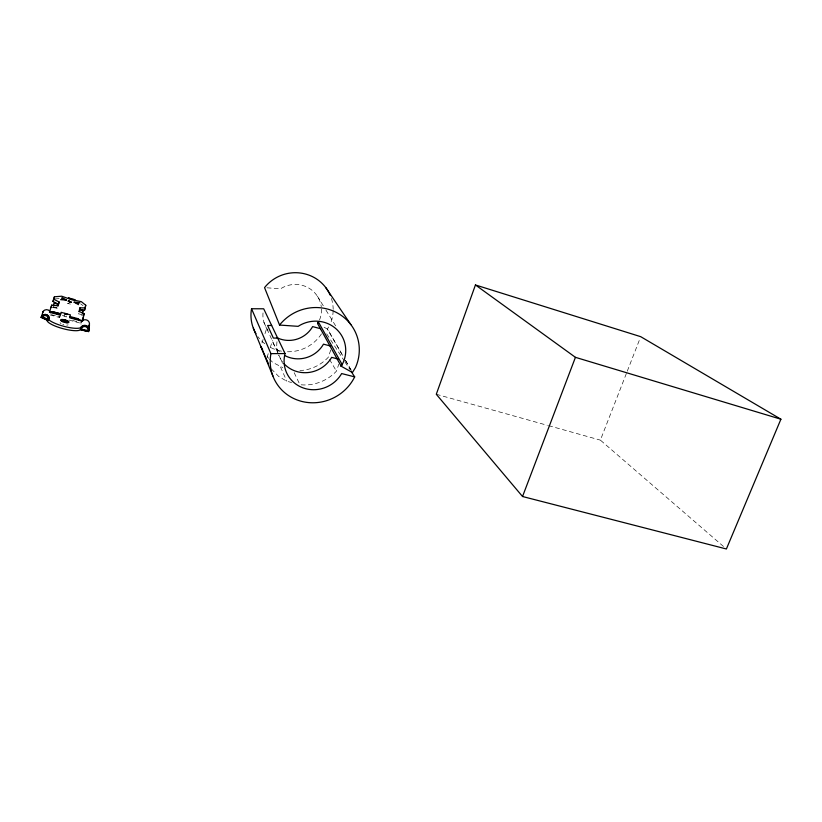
<?xml version="1.0" encoding="UTF-8"?>
<svg xmlns="http://www.w3.org/2000/svg" width="822" height="822" viewBox="0 0 822 822"><rect width="100%" height="100%" fill="white"/><g stroke="black" fill="none" stroke-linecap="round" stroke-linejoin="round"><path stroke-width="0.62" stroke-dasharray="4.11 3.08" d="M66.161 316.902L66.315 316.285M66.15 316.922L62.338 315.196M49.947 314.877L59.626 317.518L59.985 316.234M57.211 308.096L53.091 306.657M59.626 317.518L60.294 315.196M64.085 316.357L64.753 314.045M52.279 307.582L57.314 308.116L58.187 305.239M261.971 342.918L263.102 339.435M264.992 333.619L266.883 327.803M267.058 357.323L268.229 353.717M270.202 347.696L272.555 340.483M330.732 350.018L328.276 357.293C320.981 365.071 310.644 370.126 299.968 370.547M301.16 384.809C314.21 385.991 327.505 380.709 336.434 371.164L338.787 364.238M723.483 546.466L600.379 440.13L626.816 372.356M627.278 371.164L640.256 337.873M328.666 326.971L327.382 329.077L343.051 356.234M55.002 298.951L59.842 298.55M267.006 287.803L280.497 288.83A26.715 26.006 -21.1 0 1 321.279 306.729M68.771 303.369L67.568 303.38L70.569 304.119M271.25 368.852L278.74 376.507L286.827 381.223L291.605 382.528M51.344 314.662L59.78 316.963M72.829 320.529L77.741 321.864M69.007 320.066L79.57 322.943M269.544 359.152L272.74 362.43L282.799 367.619M82.2 314.775L78.491 313.757L82.436 315.545M53.009 306.945L57.314 308.127M436.287 394.272L547.329 425.303M548.562 425.642L600.379 440.13M324.104 327.218L327.711 329.262L342.928 355.885M80.679 303.893L83.012 305.609M267.15 356.686L268.743 358.33M326.714 333.886L344.192 360.755M344.901 361.824L349.792 369.355M317.374 296.187L323.293 305.784M325.913 310.058L336.424 327.125M329.53 359.43L336.434 371.164M345.559 360.581L351.189 370.352M345.466 360.324L351.179 370.301M294.173 372.664L299.968 384.799M263.934 322.306L282.614 363.355M280.508 366.982L286.827 381.223M80.905 323.714L80.977 324.238M68.051 324.762A4.12 0.966 15.2 0 1 66.726 325.111M63.839 324.618A4.12 0.966 15.2 0 1 62.811 324.31M61.085 323.58A4.12 0.966 15.2 0 1 60.098 322.604M282.347 361.721A29.643 28.328 -27.2 0 1 278.689 355.279M277.877 352.936A29.643 28.328 -27.2 0 1 277.661 338.068M268.003 330.31A26.756 25.821 -25.3 0 1 263.071 312.175M279.408 351.744A28.41 27.27 -26.4 0 1 271.887 339.774M321.474 333.886A38.624 37.267 -25.3 0 1 283.939 351.528M281.504 351.179A38.624 37.267 -25.3 0 1 269.904 347.12M264.776 343.74A38.624 37.267 -25.3 0 1 257.985 336.732M331.43 298.489A38.562 37.535 -21.1 0 1 333.177 309.329M333.167 310.562A38.562 37.535 -21.1 0 1 330.876 322.584M321.474 308.98A26.715 26.006 -21.1 0 1 319.47 320.077"/><path stroke-width="1.23" d="M80.34 329.386L88.735 331.615L89.331 324.854A4.285 4.028 4.7 0 0 86.31 319.881A4.285 4.028 4.7 0 0 81.049 322.666M89.177 330.629L89.331 324.854M81.378 330.043L80.669 329.396L88.18 331.41A4.048 3.802 4.1 0 0 86.279 325.933A4.048 3.802 4.1 0 0 80.803 328.399M86.731 331.451L82.467 330.136M48.179 320.621L41.1 317.487L41.665 316.069A4.182 3.915 8.4 0 1 49.33 318.556M42.641 312.74L43.196 311.353A4.089 3.833 8.9 0 1 50.615 312.792M82.724 319.511L83.186 317.169M80.34 310.13L84.563 310.202L85.765 305.239L81.327 301.664L71.36 299.619L61.701 296.208L54.437 296.783L52.998 301.489L58.475 304.274L59.133 301.982L53.656 299.198L52.998 301.489M79.169 311.456L84.101 313.685L82.724 320.662L69.808 317.22M84.563 310.202L85.765 305.239M82.447 313.912L83.197 310.264L79.539 309.257L79.95 307.829L85.231 307.931M78.439 319.491L78.583 318.813L69.973 316.532M79.004 311.682L79.95 307.829M49.412 312.226L60.294 315.196L61.116 312.309L70.394 314.857L69.675 317.765L82.59 321.289M51.056 307.459L51.724 305.116L57.982 305.805M53.79 299.054L54.437 296.783M58.557 303.986L54.231 303.113L58.475 304.274M60.448 314.651L49.597 311.641L51.724 305.116M52.238 311.62L60.674 313.85L52.238 311.62L52.012 312.35M64.938 313.357L64.753 314.045L66.818 314.61L67.003 313.922M82.94 311.117L83.197 310.264M83.423 315.997L84.101 313.685M57.982 305.907L59.133 301.982M53.399 305.702L54.314 302.825M41.1 317.487L43.196 311.353M475.445 284.957L436.287 394.272L522.535 496.509L726.391 548.983L780.9 419.21L640.718 336.681L475.445 284.957L575.431 357.334L780.9 419.21M522.535 496.509L575.431 357.334M89.125 325.913L89.557 324.947M330.146 295.077A38.562 37.535 -21.1 0 0 264.55 287.618L279.552 325.05L298.139 326.344A31.185 29.993 -24.6 0 1 335.736 328.533A31.185 29.993 -24.6 0 1 342.178 364.598L341.171 366.222L317.549 323.488L318.402 322.09M317.549 323.488L318.504 322.142L342.178 364.598L341.654 365.451M88.18 331.41L86.752 331.266M88.17 331.595L88.201 331.554A4.059 3.802 4.1 0 0 85.755 325.944A4.059 3.802 4.1 0 0 80.648 329.571M71.134 302.167L69.017 301.181M68.298 301.047L69.264 301.746M70.959 302.208L69.387 301.253M71 302.064L69.613 302.003M68.729 301.006L68.205 301.355L70.743 302.064M68.431 301.15L69.058 301.037M285.049 353.563L263.698 308.795L251.542 308.753L270.931 353.635L285.049 353.563A31.174 29.613 -28.3 0 0 303.308 387.974A31.174 29.613 -28.3 0 0 341.654 373.558L354.683 376.877L351.189 371.503M277.661 338.068L273.346 338.078L267.633 325.481L271.661 325.481M60.551 299.67L66.561 300.092L61.927 297.585M78.501 304.643L74.124 302.188L79.847 302.66M338.181 359.05L331.636 357.365A29.643 28.328 -27.2 0 1 283.939 363.622M330.752 346.062L323.478 344.161A28.41 27.27 -26.4 0 1 285.306 355.813M320.529 328.687L312.627 326.601A26.756 25.821 -25.3 0 1 276.624 337.513M46.967 320.005L47.049 320.025A17.447 4.12 15.2 0 0 62.832 328.625A17.447 4.12 15.2 0 0 80.731 329.149M61.568 298.715L66.561 300.092M74.124 302.188L78.758 303.472M47.101 319.943L41.521 317.097A3.843 3.596 8.4 0 1 49.001 318.535M340.688 365.944L352.443 372.52L355.453 367.629A45.005 43.289 -24.6 0 0 337.739 313.192A45.005 43.289 -24.6 0 0 279.552 325.05M325.82 287.659L350.891 324.659M268.486 363.786L260.831 346.411L262.598 349.648M253.32 328.163L272.894 376.014M80.484 328.317A4.377 4.11 4.1 0 1 85.858 325.471A4.377 4.11 4.1 0 1 88.94 330.536M61.794 321.104A3.38 0.791 15.2 0 1 64.917 320.724A3.38 0.791 15.2 0 1 67.445 322.635M66.89 322.656A3.38 0.791 15.2 0 1 65.37 322.45M62.914 321.7A3.38 0.791 15.2 0 1 62.267 321.402M81.419 326.807A17.457 4.079 15.2 0 1 63.53 326.242A17.457 4.079 15.2 0 1 47.727 317.662M41.47 317.251A3.843 3.607 8.4 0 1 46.309 315.021A3.843 3.607 8.4 0 1 48.775 319.614M354.683 376.877A44.994 42.744 -28.3 0 1 300.831 401.167A44.994 42.744 -28.3 0 1 270.931 353.635M255.971 333.681A38.624 37.267 -25.3 0 1 251.542 308.753M81.542 328.779L81.697 329.375L87.862 330.444A3.267 3.072 4.1 0 0 85.56 326.653A3.267 3.072 4.1 0 0 81.542 328.779M42.446 316.747L48.159 319.419A3.206 3 8.4 0 0 42.446 316.747M74.833 299.67L71.658 299.413L68.401 297.883L74.833 299.67M61.784 321.238A4.12 0.966 15.2 0 0 68.545 322.614A4.12 0.966 15.2 0 0 63.952 320.159A4.12 0.966 15.2 0 0 61.784 321.238M61.917 320.775A4.12 0.956 15.2 0 0 68.678 322.162A4.12 0.956 15.2 0 0 64.085 319.707A4.12 0.956 15.2 0 0 61.917 320.775M62.451 320.796A3.38 0.791 15.2 0 0 67.99 321.936A3.38 0.791 15.2 0 0 64.229 319.912A3.38 0.791 15.2 0 0 62.451 320.796"/></g></svg>
